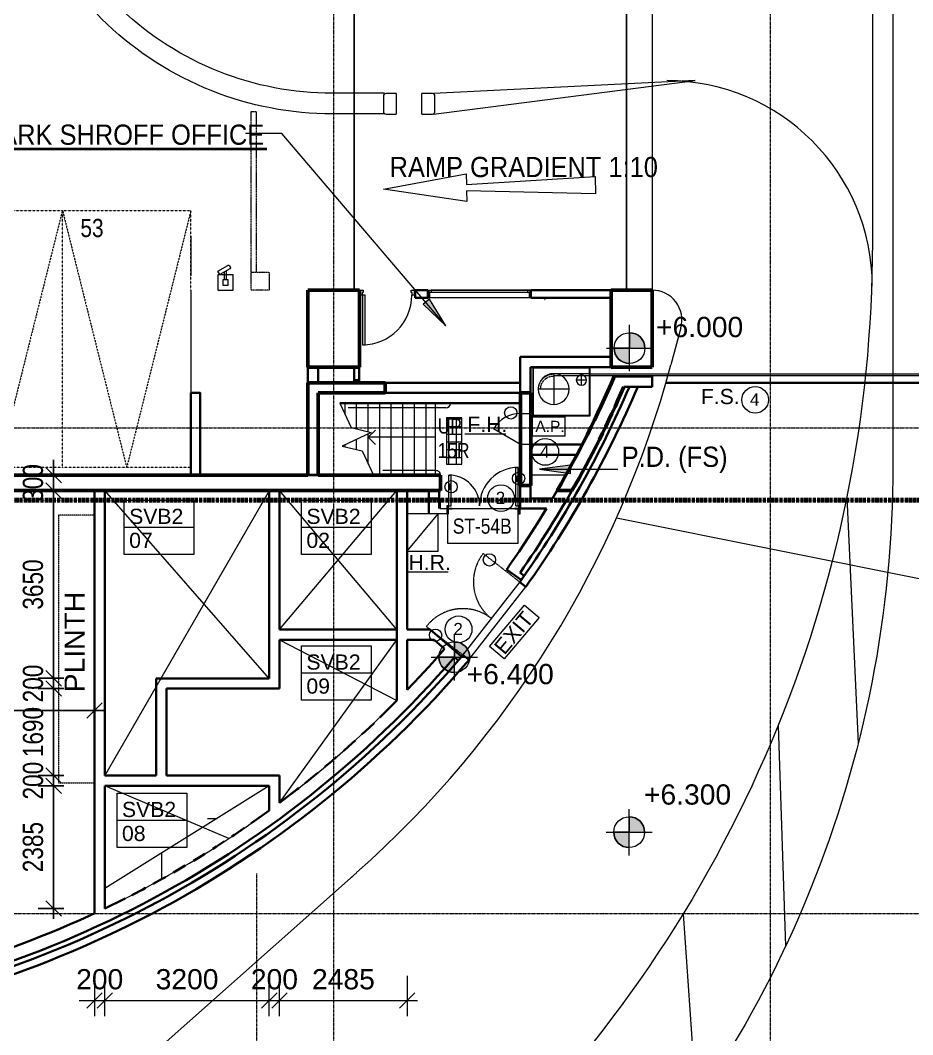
# Model space of a CAD drawing. Header units: millimetres. Extents: x -1578195 to 622687, y -255792 to 391308.
# Drawn here: x 102255 to 119623, y 140650 to 160378 of the extents above; entities that cross this region are included whole.
import ezdxf

# ---------------------------------------------------------------- set-up
doc = ezdxf.new("R2010")
doc.units = ezdxf.units.MM
for name, pattern in [('AEC_Dash 0_53mm', [1.06, 0.53, -0.53]), ('Dash', [6, 3, -3]), ('Dash dot', [14, 6, -4, 0, -4]), ('Grid Line', [21, 12, -3, 3, -3]), ('IMPORT-Hidden_samll_', [3, 2, -1]), ('Long Dash', [13.5, 9, -4.5]), ('Overhead', [1.8, 1.2, -0.6])]:
    doc.linetypes.add(name, pattern=pattern)
for name, color, linetype, lineweight in [('0-1', 7, 'Continuous', 5), ('A-325-M_DOOR', 31, 'Continuous', 5), ('A-325-MH_DOOR', 31, 'Long Dash', 5), ('A-ANNO-DIMS', 7, 'Continuous', 9), ('A-ANNO-NOTE', 7, 'Continuous', 5), ('A-ANNO-NOTE-1', 7, 'Continuous', 20), ('A-DETL', 102, 'Continuous', 5), ('A-DETL-3', 102, 'Dash dot', 70), ('A-DETL-GENF', 7, 'Continuous', 5), ('A-DOOR', 7, 'Continuous', 5), ('A-DOOR-1', 7, 'Continuous', 9), ('A-DOOR-2', 7, 'Dash', 5), ('A-DOOR-FRAM', 7, 'Continuous', 5), ('A-FLOR', 7, 'Continuous', 18), ('A-GLAZ-2', 7, 'Continuous', 9), ('A-WALL-4', 7, 'Continuous', 35), ('A-WALL-7', 7, 'Continuous', 5), ('A-WALL-9', 7, 'Continuous', 30), ('C-PRKG-1', 7, 'Dash', 5), ('G-ANNO-DIMS', 111, 'Continuous', 5), ('G-ANNO-TEXT', 7, 'Continuous', 5), ('I-WALL', 7, 'Continuous', 9), ('I-WALL-5', 7, 'Continuous', 30), ('I-WALL-6', 7, 'Continuous', 18), ('OAP280_C', 210, 'Continuous', 50), ('OAP280_W', 210, 'Continuous', 50), ('OAP832', 7, 'Continuous', 9), ('Q-SPCQ', 7, 'Continuous', 5), ('Q-SPCQ-HDLN', 7, 'Overhead', 5), ('S-COLS-3', 7, 'Continuous', 35), ('S-GRID-1', 7, 'Grid Line', 5), ('S-STRS', 7, 'Continuous', 5), ('S-STRS-2', 7, 'Overhead', 5), ('S-STRS-MBND', 7, 'Continuous', 5), ('UNDERLINE', 10, 'Continuous', 35)]:
    doc.layers.add(name, color=color, linetype=linetype, lineweight=lineweight)
doc.layers.add('E-EQMT', color=7, linetype='IMPORT-Hidden_samll_', lineweight=5, true_color=0x656565)
doc.styles.add('Arial', font='arial.ttf', dxfattribs={"height": 393.413174})
doc.styles.add('Arial Narrow', font='ARIALN.TTF', dxfattribs={"height": 353.981763})
doc.styles.add('Arial Narrow_1', font='ARIALN.TTF', dxfattribs={"height": 294.984802})
doc.styles.add('Arial_1', font='arial.ttf', dxfattribs={"height": 1.475299})
doc.styles.add('Arial_11', font='arial.ttf', dxfattribs={"width": 0.8, "height": 12.5})
doc.styles.add('Arial_5', font='arial.ttf', dxfattribs={"height": 1.081886})
doc.styles.add('Arial_6', font='arial.ttf', dxfattribs={"height": 295.05988})
doc.styles.add('Arial_7', font='arial.ttf', dxfattribs={"width": 0.9, "height": 393.413174})
doc.styles.add('Arial_9', font='arial.ttf', dxfattribs={"height": 1.18024})
doc.dimstyles.new('Diagonal_-_2_0mm_Arial', dxfattribs={"dimscale": 304.8, "dimtxt": 500, "dimasz": 0.984252, "dimexe": 0.984252, "dimexo": 0.984252, "dimgap": 0.656168, "dimtad": 1, "dimdec": 0, "dimrnd": 5, "dimzin": 0, "dimdsep": 46, "dimtxsty": 'Arial_11', "dimblk1": 'OBLIQUE', "dimblk2": 'OBLIQUE', "dimsah": 1, "dimcen": 0.09, "dimdle": 0.656168, "dimadec": 0, "dimazin": 0, "dimtfac": 1, "dimtdec": 4, "dimtix": 1, "dimtmove": 0, "dimatfit": 3, "dimfxl": 1, "dimtvp": 1, "dimtolj": 1, "dimtzin": 0, "dimarcsym": 2})

# ---------------------------------------------------------------- blocks, each defined once
blk = doc.blocks.new('ARC_ANN_HR_HOSE-REEL - ARC_ANN_HR_HOSE-REEL-881492-B1_F PLAN _2 OF 2_')
at = {"layer": 'A-ANNO-NOTE-1'}
blk.add_line((-1.804, 0), (2.187, 0), dxfattribs=at)
at = {"layer": 'A-ANNO-NOTE', "insert": (0.406, 1.662), "char_height": 1.4753, "width": 4.896, "attachment_point": 2, "line_spacing_factor": 0.938532, "style": 'Arial_1'}
blk.add_mtext('H.R.', dxfattribs=at)
blk = doc.blocks.new('ARC_ANN_EXIT - ARC_ANN_EXIT-878429-B1_F PLAN _2 OF 2_')
at = {"layer": 'A-ANNO-NOTE'}
for p, q in [((-2.124, 0), (-2.124, 1.862)), ((-2.124, 1.862), (3.134, 1.862)), ((3.134, 1.862), (3.134, 0)), ((3.134, 0), (-2.124, 0))]:
    blk.add_line(p, q, dxfattribs=at)
at = {"layer": 'A-ANNO-NOTE', "insert": (0.406, 1.662), "char_height": 1.4753, "width": 5.454, "attachment_point": 2, "line_spacing_factor": 0.938532, "style": 'Arial_1'}
blk.add_mtext('EXIT', dxfattribs=at)
blk = doc.blocks.new('ARC_ANN_FS_SMOKE-VENT - SVB2-5413428-B1_F PLAN _2 OF 2_')
at = {"layer": 'A-ANNO-NOTE'}
for p, q in [((-3.505, -2.641), (-3.505, 2.641)), ((-3.505, 2.641), (3.269, 2.641)), ((3.269, 2.641), (3.269, -2.641)), ((-3.505, 0), (3.269, 0)), ((3.269, -2.641), (-3.505, -2.641))]:
    blk.add_line(p, q, dxfattribs=at)
blk = doc.blocks.new('ARC_ANN_FIRE-RATING_two_ - none-909955-B1_F PLAN _2 OF 2_')
at = {"layer": 'A-ANNO-NOTE'}
blk.add_circle((0, 0), 1.3, dxfattribs=at)
at = {"layer": 'A-ANNO-NOTE', "insert": (-0.05, 0.62), "char_height": 1.18, "width": 1.0944, "attachment_point": 2, "line_spacing_factor": 0.938532, "style": 'Arial_9'}
blk.add_mtext('2', dxfattribs=at)
blk = doc.blocks.new('ARC_ANN_FIRE-RATING_two_ - top right-911182-B1_F PLAN _2 OF 2_')
at = {"layer": 'A-ANNO-NOTE'}
for centre, radius in [((1.718, 1.92), 0.6), ((0, 0), 1.3)]:
    blk.add_circle(centre, radius, dxfattribs=at)
at = {"layer": 'A-ANNO-NOTE', "insert": (-0.05, 0.62), "char_height": 1.18, "width": 1.0944, "attachment_point": 2, "line_spacing_factor": 0.938532, "style": 'Arial_9'}
blk.add_mtext('2', dxfattribs=at)
blk = doc.blocks.new('ARC_ANN_FE_FIRE HYDRANT - 2-5415363-B1_F PLAN _2 OF 2_')
at = {"layer": 'A-ANNO-NOTE'}
blk.add_circle((2.685, 2.036), 0.6, dxfattribs=at)
at = {"layer": 'A-ANNO-NOTE-1'}
blk.add_line((-1.804, 0), (2.187, 0), dxfattribs=at)
at = {"layer": 'A-ANNO-NOTE', "insert": (0.406, 1.662), "char_height": 1.4753, "width": 4.626, "attachment_point": 2, "line_spacing_factor": 0.938532, "style": 'Arial_1'}
blk.add_mtext('F.H.', dxfattribs=at)
blk = doc.blocks.new('ARC_ANN_FIRE SHUTTER - 1-5166234-B1_F PLAN _2 OF 2_')
at = {"layer": 'A-ANNO-NOTE', "insert": (0.406, 1.662), "char_height": 1.4753, "width": 4.5, "attachment_point": 2, "line_spacing_factor": 0.938532, "style": 'Arial_1'}
blk.add_mtext('F.S.', dxfattribs=at)
blk = doc.blocks.new('ARC_PAR_Car - Car_2500x5000mm-V29-B1_F PLAN _2 OF 2_')
at = {"layer": 'C-PRKG-1'}
for p, q in [((0, 0), (0, 5000)), ((0, 5000), (1250, 0)), ((0, 5000), (2500, 5000)), ((2500, 5000), (1250, 0)), ((2500, 3450), (2500, 5000)), ((2500, 0), (0, 0))]:
    blk.add_line(p, q, dxfattribs=at)
blk = doc.blocks.new('ARC_PAR_Car - Car_2500x5000mm-V12-B1_F PLAN _2 OF 2_')
at = {"layer": 'C-PRKG-1'}
for p, q in [((0, 0), (0, 5000)), ((0, 5000), (1250, 0)), ((0, 5000), (2500, 5000)), ((2500, 5000), (1250, 0)), ((2500, 0), (2500, 5000)), ((2500, 0), (0, 0))]:
    blk.add_line(p, q, dxfattribs=at)
blk = doc.blocks.new('ARC_WIN - 2000w x 1250h-37210626-B1_F PLAN _2 OF 2_')
at = {"layer": 'A-GLAZ-2'}
for p, q in [((-1000, 62), (-968, 62)), ((-968, -44), (-968, 62)), ((968, -44), (968, 62)), ((1000, 62), (968, 62)), ((-1000, -88), (-981, -88)), ((-981, -88), (-981, -44)), ((-981, -44), (-937, -44)), ((-981, -88), (-937, -88)), ((-937, -44), (937, -44)), ((-937, -88), (-937, -44)), ((-937, -88), (937, -88)), ((937, -44), (981, -44)), ((937, -88), (937, -44)), ((981, -88), (937, -88)), ((981, -88), (981, -44)), ((999, -88), (981, -88))]:
    blk.add_line(p, q, dxfattribs=at)
blk = doc.blocks.new('ARC_DOOR_T10_SINGLE_BASIC - 900x2100mm-37162325-B1_F PLAN _2 OF 2_')
at = {"layer": 'A-DOOR'}
for p, q in [((431, 987), (431, 25)), ((481, 987), (431, 987)), ((481, 25), (481, 987)), ((431, 25), (481, 25))]:
    blk.add_line(p, q, dxfattribs=at)
blk.add_arc((481, 25), 962, 90, 180, dxfattribs=at)
at = {"layer": 'A-DOOR-1'}
for p, q in [((-544, 25), (-484, 25)), ((-484, 25), (-484, -28)), ((484, 25), (544, 25)), ((484, -28), (484, 25)), ((-469, -75), (-544, -75)), ((-484, -28), (-469, -28)), ((-469, -28), (-469, -75)), ((469, -75), (469, -28)), ((469, -28), (484, -28)), ((544, -75), (469, -75))]:
    blk.add_line(p, q, dxfattribs=at)
at = {"layer": 'A-DOOR-FRAM'}
for p, q in [((-534, 25), (-534, -75)), ((534, 25), (534, -75))]:
    blk.add_line(p, q, dxfattribs=at)
blk = doc.blocks.new('ARC_TFP_FS_HR Cabinet_Floor base - FS_HR_740x540-V86-B1_F PLAN _2 OF 2_')
at = {"layer": 'Q-SPCQ'}
for p, q in [((370, 570), (-360, 570)), ((-360, 570), (-360, -30)), ((370, -30), (370, 570))]:
    blk.add_line(p, q, dxfattribs=at)
blk = doc.blocks.new('Dims-B1-FPLAN_2OF2__dwg__Oblique-5772980-B1_F PLAN _2 OF 2_')
at = {"layer": 'A-ANNO-DIMS'}
blk.add_line((-0.5, -0.5), (0.5, 0.5), dxfattribs=at)
blk = doc.blocks.new('_Oblique')
at = {"color": 0, "linetype": 'ByBlock', "lineweight": -2}
blk.add_line((-0.5, -0.5), (0.5, 0.5), dxfattribs=at)
blk = doc.blocks.new('*D251')
at = {"layer": 'A-ANNO-DIMS', "color": 0, "lineweight": -2, "transparency": 16777216}
for p, q in [((102904, 151531), (102904, 151831)), ((103104, 151531), (102604, 151531)), ((102904, 151231), (102904, 151531)), ((103104, 151231), (102604, 151231)), ((102904, 151231), (102904, 150931))]:
    blk.add_line(p, q, dxfattribs=at)
at = {"layer": 'Defpoints', "color": 0, "transparency": 16777216}
for p in [(102904, 151531), (103404, 151531), (103404, 151231)]:
    blk.add_point(p, dxfattribs=at)
at = {"layer": 'A-ANNO-DIMS', "color": 0, "lineweight": -2, "transparency": 16777216, "xscale": 299.9999999999999, "yscale": 299.9999999999999, "zscale": 299.9999999999999}
for p, rotation in [((102904, 151531), 270), ((102904, 151231), 90)]:
    blk.add_blockref('_Oblique', p, dxfattribs=dict(at, rotation=rotation))
at = {"layer": 'A-ANNO-DIMS', "color": 0, "transparency": 16777216, "insert": (102503, 151381), "char_height": 12.5, "attachment_point": 5, "rotation": 90, "style": 'Arial_11'}
blk.add_mtext('\\A1;{\\H31.473x;300}', dxfattribs=at)
blk = doc.blocks.new('*D191')
at = {"layer": 'A-ANNO-DIMS', "color": 0, "lineweight": -2, "transparency": 16777216}
for p, q in [((102904, 147381), (102904, 151431)), ((103104, 151231), (102604, 151231)), ((103104, 147581), (102604, 147581))]:
    blk.add_line(p, q, dxfattribs=at)
at = {"layer": 'Defpoints', "color": 0, "transparency": 16777216}
for p in [(102904, 151231), (103404, 151231), (103404, 147581)]:
    blk.add_point(p, dxfattribs=at)
at = {"layer": 'A-ANNO-DIMS', "color": 0, "lineweight": -2, "transparency": 16777216, "xscale": 299.9999999999999, "yscale": 299.9999999999999, "zscale": 299.9999999999999}
for p, rotation in [((102904, 151231), 90), ((102904, 147581), 270)]:
    blk.add_blockref('_Oblique', p, dxfattribs=dict(at, rotation=rotation))
at = {"layer": 'A-ANNO-DIMS', "color": 0, "transparency": 16777216, "insert": (102503, 149406), "char_height": 12.5, "attachment_point": 5, "rotation": 90, "style": 'Arial_11'}
blk.add_mtext('\\A1;{\\H31.473x;3650}', dxfattribs=at)
blk = doc.blocks.new('*D192')
at = {"layer": 'A-ANNO-DIMS', "color": 0, "lineweight": -2, "transparency": 16777216}
for p, q in [((102904, 147581), (102904, 147881)), ((103104, 147581), (102604, 147581)), ((102904, 147381), (102904, 147581)), ((103104, 147381), (102604, 147381)), ((102904, 147381), (102904, 147081))]:
    blk.add_line(p, q, dxfattribs=at)
at = {"layer": 'Defpoints', "color": 0, "transparency": 16777216}
for p in [(102904, 147581), (103404, 147581), (103404, 147381)]:
    blk.add_point(p, dxfattribs=at)
at = {"layer": 'A-ANNO-DIMS', "color": 0, "lineweight": -2, "transparency": 16777216, "xscale": 299.9999999999999, "yscale": 299.9999999999999, "zscale": 299.9999999999999}
for p, rotation in [((102904, 147581), 270), ((102904, 147381), 90)]:
    blk.add_blockref('_Oblique', p, dxfattribs=dict(at, rotation=rotation))
at = {"layer": 'A-ANNO-DIMS', "color": 0, "transparency": 16777216, "insert": (102504, 147481), "char_height": 12.5, "attachment_point": 5, "rotation": 90, "style": 'Arial_11'}
blk.add_mtext('\\A1;{\\H31.473x;200}', dxfattribs=at)
blk = doc.blocks.new('*D193')
at = {"layer": 'A-ANNO-DIMS', "color": 0, "lineweight": -2, "transparency": 16777216}
for p, q in [((102904, 145491), (102904, 147581)), ((103104, 147381), (102604, 147381)), ((103104, 145691), (102604, 145691))]:
    blk.add_line(p, q, dxfattribs=at)
at = {"layer": 'Defpoints', "color": 0, "transparency": 16777216}
for p in [(102904, 147381), (103404, 147381), (103404, 145691)]:
    blk.add_point(p, dxfattribs=at)
at = {"layer": 'A-ANNO-DIMS', "color": 0, "lineweight": -2, "transparency": 16777216, "xscale": 299.9999999999999, "yscale": 299.9999999999999, "zscale": 299.9999999999999}
for p, rotation in [((102904, 147381), 90), ((102904, 145691), 270)]:
    blk.add_blockref('_Oblique', p, dxfattribs=dict(at, rotation=rotation))
at = {"layer": 'A-ANNO-DIMS', "color": 0, "transparency": 16777216, "insert": (102504, 146536), "char_height": 12.5, "attachment_point": 5, "rotation": 90, "style": 'Arial_11'}
blk.add_mtext('\\A1;{\\H31.473x;1690}', dxfattribs=at)
blk = doc.blocks.new('*D194')
at = {"layer": 'A-ANNO-DIMS', "color": 0, "lineweight": -2, "transparency": 16777216}
for p, q in [((102904, 145691), (102904, 145991)), ((103104, 145691), (102604, 145691)), ((102904, 145491), (102904, 145691)), ((103104, 145491), (102604, 145491)), ((102904, 145491), (102904, 145191))]:
    blk.add_line(p, q, dxfattribs=at)
at = {"layer": 'Defpoints', "color": 0, "transparency": 16777216}
for p in [(102904, 145691), (103404, 145691), (103404, 145491)]:
    blk.add_point(p, dxfattribs=at)
at = {"layer": 'A-ANNO-DIMS', "color": 0, "lineweight": -2, "transparency": 16777216, "xscale": 299.9999999999999, "yscale": 299.9999999999999, "zscale": 299.9999999999999}
for p, rotation in [((102904, 145691), 270), ((102904, 145491), 90)]:
    blk.add_blockref('_Oblique', p, dxfattribs=dict(at, rotation=rotation))
at = {"layer": 'A-ANNO-DIMS', "color": 0, "transparency": 16777216, "insert": (102504, 145591), "char_height": 12.5, "attachment_point": 5, "rotation": 90, "style": 'Arial_11'}
blk.add_mtext('\\A1;{\\H31.473x;200}', dxfattribs=at)
blk = doc.blocks.new('*D195')
at = {"layer": 'A-ANNO-DIMS', "color": 0, "lineweight": -2, "transparency": 16777216}
for p, q in [((102904, 142905), (102904, 145691)), ((103104, 145491), (102604, 145491)), ((103104, 143105), (102604, 143105))]:
    blk.add_line(p, q, dxfattribs=at)
at = {"layer": 'Defpoints', "color": 0, "transparency": 16777216}
for p in [(102904, 145491), (103404, 145491), (103404, 143105)]:
    blk.add_point(p, dxfattribs=at)
at = {"layer": 'A-ANNO-DIMS', "color": 0, "lineweight": -2, "transparency": 16777216, "xscale": 299.9999999999999, "yscale": 299.9999999999999, "zscale": 299.9999999999999}
for p, rotation in [((102904, 145491), 90), ((102904, 143105), 270)]:
    blk.add_blockref('_Oblique', p, dxfattribs=dict(at, rotation=rotation))
at = {"layer": 'A-ANNO-DIMS', "color": 0, "transparency": 16777216, "insert": (102503, 144298), "char_height": 12.5, "attachment_point": 5, "rotation": 90, "style": 'Arial_11'}
blk.add_mtext('\\A1;{\\H31.473x;2385}', dxfattribs=at)
blk = doc.blocks.new('*D173')
at = {"layer": 'A-ANNO-DIMS', "color": 0, "lineweight": -2, "transparency": 16777216}
for p, q in [((85251, 146754), (85251, 147254)), ((103701, 146754), (103701, 147254)), ((85051, 146954), (103901, 146954))]:
    blk.add_line(p, q, dxfattribs=at)
at = {"layer": 'Defpoints', "color": 0, "transparency": 16777216}
for p in [(103701, 146954), (85251, 146454), (103701, 146454)]:
    blk.add_point(p, dxfattribs=at)
at = {"layer": 'A-ANNO-DIMS', "color": 0, "lineweight": -2, "transparency": 16777216, "xscale": 299.9999999999999, "yscale": 299.9999999999999, "zscale": 299.9999999999999, "rotation": 180}
blk.add_blockref('_Oblique', (85251, 146954), dxfattribs=at)
at = {"layer": 'A-ANNO-DIMS', "color": 0, "lineweight": -2, "transparency": 16777216, "xscale": 299.9999999999999, "yscale": 299.9999999999999, "zscale": 299.9999999999999}
blk.add_blockref('_Oblique', (103701, 146954), dxfattribs=at)
at = {"layer": 'A-ANNO-DIMS', "color": 0, "transparency": 16777216, "insert": (94476, 147355), "char_height": 12.5, "attachment_point": 5, "style": 'Arial_11'}
blk.add_mtext('\\A1;{\\H31.473x;18450}', dxfattribs=at)
blk = doc.blocks.new('Spot Elevations - Spot Elevation - Exterior Filled-23614-B1_F PLAN _1 OF 2_')
at = {"layer": 'G-ANNO-DIMS'}
h = blk.add_hatch(color=256, dxfattribs=at)
edge = h.paths.add_edge_path(flags=0)
edge.add_arc((-2.24, 2.25), 1.5, 0, 90, ccw=False)
edge.add_line((-0.74, 2.25), (-2.24, 2.25))
edge.add_line((-2.24, 2.25), (-2.24, 3.75))
h = blk.add_hatch(color=256, dxfattribs=at)
edge = h.paths.add_edge_path(flags=0)
edge.add_arc((-2.24, 2.25), 1.5, 180, 270, ccw=False)
edge.add_line((-3.74, 2.25), (-2.24, 2.25))
edge.add_line((-2.24, 2.25), (-2.24, 0.75))
for p, q in [((-2.24, 0), (-2.24, 4.5)), ((-2.24, 3.75), (-2.24, 2.25)), ((-4.49, 2.25), (0.01, 2.25)), ((-2.24, 2.25), (-3.74, 2.25)), ((-2.24, 0.75), (-2.24, 2.25)), ((-2.24, 2.25), (-0.74, 2.25))]:
    blk.add_line(p, q, dxfattribs=at)
blk.add_circle((-2.24, 2.25), 1.5, dxfattribs=at)
for start, end in [(360, 90), (180, 270)]:
    blk.add_arc((-2.24, 2.25), 1.5, start, end, dxfattribs=at)
blk = doc.blocks.new('ARC_ANN_FIRE-RATING_four_ - none-909737-B1_F PLAN _2 OF 2_')
at = {"layer": 'A-ANNO-NOTE'}
blk.add_circle((0, 0), 1.3, dxfattribs=at)
at = {"layer": 'A-ANNO-NOTE', "insert": (-0.05, 0.62), "char_height": 1.18, "width": 1.0944, "attachment_point": 2, "line_spacing_factor": 0.938532, "style": 'Arial_9'}
blk.add_mtext('4', dxfattribs=at)
blk = doc.blocks.new('ARC_ANN_ACCESS PANEL - AP-910189-B1_F PLAN _2 OF 2_')
at = {"layer": 'A-ANNO-NOTE'}
for p, q in [((-1.593, -0.916), (-1.593, 0.946)), ((-1.593, 0.946), (1.606, 0.946)), ((1.606, -0.916), (1.606, 0.946)), ((1.606, -0.916), (-1.593, -0.916))]:
    blk.add_line(p, q, dxfattribs=at)
at = {"layer": 'A-ANNO-NOTE', "insert": (0.12, 0.57), "char_height": 1.0819, "width": 3.40549, "attachment_point": 2, "line_spacing_factor": 0.938532, "style": 'Arial_5'}
blk.add_mtext('A.P.', dxfattribs=at)
blk = doc.blocks.new('TRA')
at = {"layer": 'A-FLOR'}
for p, q in [((-449707, 154398), (-449901, 153677)), ((-464268, 136490), (-456020, 143801))]:
    blk.add_line(p, q, dxfattribs=at)
for centre, radius, start, end in [((-450268, 154549), 581, 344.889, 90), ((-469451, 158956), 20250, 311.551, 344.889)]:
    blk.add_arc(centre, radius, start, end, dxfattribs=at)
at = {"layer": 'A-FLOR', "extrusion": (0, 0, -1)}
blk.add_arc((462132, 147069), 20000, 180.0001, 228.4492, dxfattribs=at)
blk = doc.blocks.new('ARC_FS_FIRE SHUTTER LATERAL SINGLE  - ARC_FS_FIRE SHUTTER LATERAL SINGLE -34849148-B1_F PLAN _2 OF 2_')
at = {"layer": 'Q-SPCQ'}
for p, q in [((-10250, 800), (-10250, -150)), ((-9150, 800), (-10250, 800)), ((-10240, 790), (-10240, -140)), ((-9160, 790), (-10240, 790)), ((-9160, -140), (-9160, 790)), ((-9150, -150), (-9150, 800)), ((-9850, -25), (-9850, 575)), ((-9550, 275), (-10150, 275)), ((-9310, 200), (-9310, 0)), ((-9210, 100), (-9410, 100)), ((-10250, -150), (-9150, -150)), ((-10240, -140), (-9160, -140))]:
    blk.add_line(p, q, dxfattribs=at)
for centre, radius in [((-9850, 275), 300), ((-9310, 100), 100)]:
    blk.add_circle(centre, radius, dxfattribs=at)
at = {"layer": 'Q-SPCQ-HDLN'}
for p, q in [((-10105, 275), (-10145, 275)), ((-9150, 20), (-9850, 20)), ((-9150, 20), (-9150, -20)), ((430, 20), (-9150, 20)), ((430, 20), (430, -20)), ((-9150, -20), (-9850, -20)), ((-9150, -20), (430, -20))]:
    blk.add_line(p, q, dxfattribs=at)
for radius in [295, 255]:
    blk.add_arc((-9850, 275), radius, 180, 270, dxfattribs=at)
blk = doc.blocks.new('ARC_ACCESS PANEL_SINGLE - 600w x 2000h-48471051-1995 - G')
at = {"layer": 'A-325-M_DOOR', "lineweight": 13}
blk.add_line((425, -75), (125, -595), dxfattribs=at)
at = {"layer": 'A-325-M_DOOR', "linetype": 'AEC_Dash 0_53mm'}
blk.add_line((419, -75), (375, -75), dxfattribs=at)
at = {"layer": 'A-325-M_DOOR'}
blk.add_arc((425, -75), 600, 180, 240, dxfattribs=at)

msp = doc.modelspace()

# ---------------------------------------------------------------- hatches: boundary and pattern name
at = {"layer": 'A-ANNO-DIMS'}
msp.add_hatch(color=256, dxfattribs=at).paths.add_polyline_path([(110537.1, 154439.5), (110221.2, 154955.6), (110098.4, 154856.3)], flags=0)
at = {"layer": 'A-DETL-GENF'}
h = msp.add_hatch(dxfattribs=at)
h.set_pattern_fill('FP_34', color=256, style=0, pattern_type=2)
h.set_pattern_definition([(180, (132345.95, 271577.93), (-2e-14, -150), []), (270, (132345.95, 271577.93), (150, 9e-15), [])])
h.paths.add_polyline_path([(110851.2, 151745.7), (110851.2, 152645.7), (110551.2, 152645.7), (110551.2, 151745.7)], flags=0)
at = {"layer": 'G-ANNO-TEXT'}
msp.add_hatch(color=256, dxfattribs=at).paths.add_polyline_path([(112360.8, 151646.2), (112960.8, 151567.2), (112960.8, 151725.2)], flags=0)

# ---------------------------------------------------------------- linework, layer by layer
at = {"layer": '0-1'}
msp.add_line((105576.2, 155130.6), (105576.2, 151680.6), dxfattribs=at)
at = {"layer": 'A-325-M_DOOR'}
for p, q in [((111987.7, 152731), (112187.7, 152731)), ((112187.7, 152131), (111987.7, 152131))]:
    msp.add_line(p, q, dxfattribs=at)
at = {"layer": 'A-325-MH_DOOR', "color": 7}
for p, q in [((111984.1, 149448), (111264.1, 150008.7)), ((110878.3, 148027.8), (110158.2, 148588.4))]:
    msp.add_line(p, q, dxfattribs=at)
for centre, start, end in [((111974.2, 149455.8), 142.094, 232.094), ((110868.3, 148035.5), 52.094, 142.094)]:
    msp.add_arc(centre, 900, start, end, dxfattribs=at)
at = {"layer": 'A-ANNO-DIMS'}
for p, q in [((105576.2, 156186.6), (105576.2, 155405.6)), ((103701.2, 147435.2), (103701.2, 146654.3)), ((103701.2, 141794.2), (103701.2, 141013.3)), ((109786.2, 141794.2), (109786.2, 141013.3)), ((103401.2, 141313.3), (109986.2, 141313.3))]:
    msp.add_line(p, q, dxfattribs=at)
msp.add_lwpolyline([(110537.1, 154439.5), (107345.6, 158175.2), (106635.8, 158175.2)], dxfattribs=at)
at = {"layer": 'A-ANNO-DIMS', "flags": 128}
for points in [[(103901.2, 141013.3), (103901.2, 141794.2)], [(107101.2, 141013.3), (107101.2, 141794.2)], [(107301.2, 141013.3), (107301.2, 141794.2)]]:
    msp.add_lwpolyline(points, dxfattribs=at)
at = {"layer": 'A-ANNO-NOTE'}
for centre in [(110638.9, 151305.7), (111384.6, 149883.6), (110336, 148418.8)]:
    msp.add_circle(centre, 120, dxfattribs=at)
at = {"layer": 'A-DETL'}
for p, q in [((108751.3, 162605.4), (108751.3, 155130.8)), ((114051.3, 162605.4), (114051.3, 155130.8)), ((110296, 158554.7), (115387, 159204.7)), ((115387, 159204.7), (110296, 158954.7)), ((109346.4, 158958.2), (108334.5, 158958.2)), ((109322.9, 158904.7), (109322.9, 158604.7)), ((109572.9, 158954.7), (109372.9, 158954.7)), ((109572.9, 158954.7), (109572.9, 158554.7)), ((110274.2, 158954.7), (110072.9, 158954.7)), ((110072.9, 158554.7), (110072.9, 158954.7)), ((110324.2, 158604.7), (110324.2, 158904.7)), ((109346.4, 158558.2), (108334.5, 158558.2)), ((109372.9, 158554.7), (109572.9, 158554.7)), ((110072.9, 158554.7), (110274.2, 158554.7)), ((106229.1, 155330.4), (106229.1, 155488.8)), ((106269.1, 155330.4), (106269.1, 155511.9)), ((110535.4, 152840.6), (108635.4, 152840.6)), ((110851.2, 152645.7), (110551.2, 152645.7)), ((110551.2, 152645.7), (110551.2, 151745.7)), ((110851.2, 151745.7), (110851.2, 152645.7)), ((109026.2, 152268), (109167.6, 152409.4)), ((110326.2, 152268), (109026.2, 152268)), ((109026.2, 152268), (109167.6, 152126.6)), ((110551.2, 151745.7), (110851.2, 151745.7)), ((110345.9, 151621.2), (109310.4, 151621.2)), ((107101.2, 147580.6), (103900.4, 151231.2)), ((107101.2, 151230.6), (103900.4, 145691.2)), ((107101.2, 151230.6), (103901.2, 151230.6)), ((107300.4, 148531.2), (109585.4, 151231.2)), ((109585.4, 148531.2), (107300.4, 151231.2)), ((109583.4, 151230.6), (107301.2, 151230.6)), ((109583.4, 148530.6), (109583.4, 151230.6)), ((109786.2, 150051), (110386.2, 150781)), ((107300.4, 145160.9), (109585.4, 148331.2)), ((107300.4, 148331.2), (109585.4, 147151.2)), ((106313.8, 144466.7), (103900.4, 145491.2)), ((107101.1, 145490.6), (103901.1, 143491)), ((105900.4, 144856.2), (106085.8, 144856.2)), ((105000.4, 144177.9), (105000.4, 143672.5))]:
    msp.add_line(p, q, dxfattribs=at)
at = {"layer": 'A-DETL', "linetype": 'Dash', "ltscale": 0.2}
msp.add_lwpolyline([(106746.3, 155480.1), (106746.3, 158606.9), (106846.3, 158606.9), (106846.3, 155480.1)], dxfattribs=at)
at = {"layer": 'A-DETL'}
for points in [[(110945.8, 156852.4), (109325.6, 157091.8), (110935.2, 157393.9), (110939.3, 157185.5), (113445.6, 157338.6), (113452.1, 157005), (110941.7, 157060.7), (110945.8, 156852.4)], [(106331.4, 155547.9), (106136.7, 155435.5), (106099.8, 155499.4), (106294.5, 155611.9)], [(106328.7, 155602.7), (106340.6, 155582.1)]]:
    msp.add_lwpolyline(points, dxfattribs=at)
at = {"layer": 'A-DETL', "linetype": 'Dash', "ltscale": 0.2}
msp.add_lwpolyline([(106746.3, 155480.1), (107096.3, 155480.1), (107096.3, 155130.1), (106746.3, 155130.1)], close=True, dxfattribs=at)
at = {"layer": 'A-DETL', "extrusion": (0, 0, -1)}
for centre, radius, start, end in [((-106276.1, 162775.7), 3400, 313.32466, 355.48445), ((-108334.5, 164958.2), 6000, 270, 313.32466), ((-108334.5, 164958.2), 6400, 270, 313.32466), ((-106307, 155590.2), 25, 60, 150), ((-106318.9, 155569.6), 25, 150, 240)]:
    msp.add_arc(centre, radius, start, end, dxfattribs=at)
at = {"layer": 'A-DETL'}
for centre, radius, start, end in [((114837, 155204.7), 4000, 0, 90), ((109372.9, 158904.7), 50, 90, 180), ((110274.2, 158904.7), 50, 0, 90), ((109372.9, 158604.7), 50, 180, 270), ((110274.2, 158604.7), 50, 270, 0), ((110535.4, 152930.6), 90, 270, 0), ((110345.9, 151531.2), 90, 359.9994, 90), ((95167.6, 161393.9), 20267.4, 306.77497, 315.35032), ((95167.6, 161393.9), 20267.4, 295.52572, 306.0723)]:
    msp.add_arc(centre, radius, start, end, dxfattribs=at)
for points in [[(106099.1, 155130.4), (106399.1, 155130.4), (106399.1, 155430.4), (106099.1, 155430.4)], [(106199.1, 155230.4), (106299.1, 155230.4), (106299.1, 155330.4), (106199.1, 155330.4)]]:
    msp.add_3dface(points, dxfattribs=at)
at = {"layer": 'A-DETL-3'}
msp.add_line((-9095.9, 151048.1), (124530, 151045.4), dxfattribs=at)
at = {"layer": 'A-DOOR'}
for p, q in [((110868.1, 148035), (110898.8, 148074.4)), ((110986.4, 147942.8), (111017.1, 147982.3))]:
    msp.add_line(p, q, dxfattribs=at)
at = {"layer": 'A-DOOR-1'}
for p, q in [((110616.9, 151346), (110594.9, 151346)), ((110597.9, 151256), (110597.9, 151356)), ((110635.9, 151356), (110597.9, 151356)), ((110616.9, 151256), (110616.9, 151356)), ((110625.9, 151256), (110625.9, 151356)), ((110638.9, 151346), (110625.9, 151346)), ((110635.9, 151256), (110635.9, 151356)), ((111922.9, 151496), (111900.9, 151496)), ((111922.9, 151416), (111900.9, 151416)), ((111903.9, 151406), (111903.9, 151506)), ((111941.9, 151506), (111903.9, 151506)), ((111941.9, 151406), (111903.9, 151406)), ((111922.9, 151406), (111922.9, 151506)), ((111931.9, 151406), (111931.9, 151506)), ((111944.9, 151496), (111931.9, 151496)), ((111944.9, 151416), (111931.9, 151416)), ((111941.9, 151406), (111941.9, 151506)), ((110616.9, 151266), (110594.9, 151266)), ((110635.9, 151256), (110597.9, 151256)), ((110638.9, 151266), (110625.9, 151266)), ((110591.9, 150933), (110554.9, 150933)), ((110554.9, 150933), (110554.9, 150781)), ((110591.9, 150886), (110591.9, 150933)), ((111984.9, 150933), (111947.9, 150933)), ((111947.9, 150933), (111947.9, 150886)), ((111984.9, 150781), (111984.9, 150933)), ((110554.9, 150781), (110591.9, 150781)), ((110661.9, 150886), (110591.9, 150886)), ((110591.9, 150781), (110591.9, 150879)), ((110591.9, 150879), (110661.9, 150879)), ((110661.9, 150879), (110661.9, 150886)), ((111947.9, 150886), (111877.9, 150886)), ((111877.9, 150886), (111877.9, 150879)), ((111877.9, 150879), (111947.9, 150879)), ((111947.9, 150879), (111947.9, 150781)), ((111947.9, 150781), (111984.9, 150781)), ((111973.9, 149455.2), (110868.1, 148035)), ((110986.4, 147942.8), (112092.3, 149363))]:
    msp.add_line(p, q, dxfattribs=at)
at = {"layer": 'A-DOOR-2'}
msp.add_line((112466.2, 154972.6), (112466.2, 154928.6), dxfattribs=at)
at = {"layer": 'A-DOOR-FRAM'}
for p, q in [((110594.9, 150933), (110594.9, 151533)), ((110594.9, 151533), (110638.9, 151533)), ((110638.9, 150933), (110638.9, 151533)), ((111900.9, 150933), (111900.9, 151683)), ((111900.9, 151683), (111944.9, 151683)), ((111944.9, 150933), (111944.9, 151683)), ((110584.9, 150933), (110584.9, 150781)), ((110594.9, 150933), (110638.9, 150933)), ((111900.9, 150933), (111944.9, 150933)), ((111954.9, 150781), (111954.9, 150933))]:
    msp.add_line(p, q, dxfattribs=at)
for centre, radius, start, end in [((110594.9, 150933), 600, 0, 89.9997), ((111944.9, 150933), 750, 89.9997, 180)]:
    msp.add_arc(centre, radius, start, end, dxfattribs=at)
at = {"layer": 'A-FLOR'}
for p, q in [((108751.2, 155130.6), (108751.2, 162605.2)), ((114051.3, 155130.8), (114051.3, 162606.8)), ((114551.2, 162605.2), (114551.2, 155130.6)), ((110326.2, 152930.6), (110326.2, 151530.6)), ((112872.3, 151530.6), (112184.9, 151530.6)), ((110554.9, 150781), (110208.9, 150781)), ((110420.9, 150880.6), (110554.9, 150880.6)), ((110554.9, 150880.6), (110554.9, 150781)), ((122685.1, 148929.7), (113857, 150692.9)), ((108701.1, 143708.1), (108701.1, 143698))]:
    msp.add_line(p, q, dxfattribs=at)
for start, end in [(294.0351, 294.90077), (292.70271, 293.41188), (290.03279, 290.75621), (291.36886, 292.08403)]:
    msp.add_arc((95167.6, 161393.9), 20267.4, start, end, dxfattribs=at)
at = {"layer": 'A-WALL-4'}
for p, q in [((107076.2, 151530.6), (91801.2, 151530.7)), ((110429, 151530.6), (107326.2, 151530.6)), ((110429, 151230.6), (110429, 151530.6)), ((91801.2, 151230.7), (103901.2, 151230.6)), ((107101.2, 151230.6), (107301.2, 151230.6)), ((109583.4, 151230.6), (110429, 151230.6))]:
    msp.add_line(p, q, dxfattribs=at)
at = {"layer": 'A-WALL-7'}
msp.add_line((110408.9, 151080.6), (110408.9, 150880.6), dxfattribs=at)
at = {"layer": 'A-WALL-9'}
for p, q in [((113813.4, 153450.6), (114551.2, 153450.6)), ((114551.2, 153450.6), (114551.2, 153250.6)), ((114821.5, 153330.6), (122685.1, 153330.5)), ((113999.7, 153250.6), (114551.2, 153250.6)), ((111975.7, 149453.8), (112094.1, 149361.6)), ((110988.6, 147941.1), (110870.2, 148033.3))]:
    msp.add_line(p, q, dxfattribs=at)
for radius, start, end in [(20617.4, 324.61091, 336.73559), (20767.4, 324.59272, 336.91339), (20617.4, 275.73163, 319.60712), (20767.4, 275.72007, 319.62509)]:
    msp.add_arc((95167.6, 161393.9), radius, start, end, dxfattribs=at)
at = {"layer": 'E-EQMT'}
for p, q in [((103701.2, 150751), (103001.2, 150751)), ((103001.2, 150751), (103001.2, 145551)), ((103701.1, 145551), (103701.1, 150751)), ((103001.2, 145551), (103701.1, 145551))]:
    msp.add_line(p, q, dxfattribs=at)
at = {"layer": 'G-ANNO-TEXT'}
for p, q in [((110221.2, 154955.6), (110098.4, 154856.3)), ((110537.1, 154439.5), (110221.2, 154955.6)), ((110098.4, 154856.3), (110537.1, 154439.5)), ((112960.8, 151725.2), (112360.8, 151646.2)), ((112960.8, 151567.2), (112960.8, 151725.2)), ((112360.8, 151646.2), (112960.8, 151567.2)), ((112360.8, 151646.2), (113881.7, 151646.2))]:
    msp.add_line(p, q, dxfattribs=at)
at = {"layer": 'G-ANNO-TEXT', "flags": 128}
msp.add_lwpolyline([(110572.6, 150884.8), (111939.5, 150884.8), (111939.5, 150203.9), (110572.6, 150203.9)], close=True, dxfattribs=at)
at = {"layer": 'I-WALL', "lineweight": 30}
for p, q in [((111984.9, 153130.6), (111984.9, 153830.8)), ((111984.9, 153830.8), (113751.2, 153830.8)), ((107851.3, 153630.8), (107851.3, 151530.8)), ((108051.3, 153330.8), (108051.3, 153630.8)), ((108751.3, 153630.8), (108751.3, 153330.8)), ((108851.3, 153330.8), (108851.3, 153630.8)), ((112184.9, 153130.6), (112184.9, 153630.8)), ((112184.9, 153630.8), (113751.2, 153630.8)), ((108751.3, 153330.8), (108051.3, 153330.8)), ((111984.9, 153330.8), (108851.3, 153330.8)), ((108051.3, 151530.8), (108051.4, 153130.6))]:
    msp.add_line(p, q, dxfattribs=at)
msp.add_lwpolyline([(105576.2, 153130.6), (105756.2, 153130.6), (105756.2, 151530.6), (105576.2, 151530.6)], close=True, dxfattribs=at)
at = {"layer": 'I-WALL-5'}
for p, q in [((107851.2, 154980.6), (107851.2, 155130.6)), ((110189.2, 155130.6), (109939.2, 155130.6)), ((109939.2, 155130.6), (109939.2, 154980.6)), ((110189.2, 154980.6), (110189.2, 155130.6)), ((113751.2, 155130.6), (112189.2, 155130.6)), ((112189.2, 155130.6), (112189.2, 154980.6)), ((109939.2, 154980.6), (110189.2, 154980.6)), ((112189.2, 154980.6), (113751.2, 154980.6)), ((108851.2, 153630.6), (108751.2, 153630.6)), ((108751.2, 153630.6), (108751.2, 153380.6)), ((108851.2, 153380.6), (108851.2, 153630.6)), ((108751.2, 153380.6), (108851.2, 153380.6)), ((111989, 153130.6), (109351.2, 153130.6)), ((111984.9, 152930.6), (111984.9, 150880.6)), ((112184.9, 152130.6), (112184.9, 152930.6)), ((113194.2, 152130.6), (112184.9, 152130.6)), ((112184.9, 151930.6), (113090, 151930.6)), ((112184.9, 151080.6), (112184.9, 151930.6)), ((105576.2, 151540.6), (105576.2, 151530.6)), ((105576.2, 151530.6), (105726.2, 151530.6)), ((103701.2, 151230.6), (103701.1, 143010.6)), ((103901.2, 151230.6), (103701.2, 151230.6)), ((103901.2, 151230.6), (103901.1, 145690.6)), ((107101.2, 147580.6), (107101.2, 151230.6)), ((107301.2, 151230.6), (107101.2, 151230.6)), ((107301.2, 151230.6), (107301.2, 148530.6)), ((109586.1, 147150.6), (109586.2, 151230.6)), ((109786.2, 151230.6), (109586.2, 151230.6)), ((109786.2, 148530.6), (109786.2, 151230.6)), ((110208.9, 151230.6), (110208.9, 150781)), ((110429, 151230.6), (110208.9, 151230.6)), ((110408.9, 150880.6), (110408.9, 151230.6)), ((110420.9, 151080.6), (110208.9, 151080.6)), ((110420.9, 150880.6), (110420.9, 151080.6)), ((112614.7, 151080.6), (112184.9, 151080.6)), ((111984.9, 150880.6), (112494.9, 150880.6)), ((111719.6, 149697.8), (112004.9, 149494.9)), ((112062.8, 149576.4), (111980.8, 149634.7)), ((112004.9, 149494.9), (112062.8, 149576.4)), ((107301.2, 148530.6), (109583.4, 148530.6)), ((109583.4, 148330.6), (109583.4, 148530.6)), ((110229, 148530.6), (109786.2, 148530.6)), ((110844, 148002.6), (110229, 148530.6)), ((107301.2, 148330.6), (107301.1, 147380.6)), ((109586.2, 148330.6), (107301.2, 148330.6)), ((109786.1, 147355.9), (109786.2, 148330.6)), ((109786.2, 148330.6), (110308.4, 148330.6)), ((110308.4, 148330.6), (110513.3, 148154.7)), ((110703, 147991.9), (110778.9, 147926.7)), ((110778.9, 147926.7), (110844, 148002.6)), ((104901.1, 145690.6), (104901.2, 147580.6)), ((104901.2, 147580.6), (107101.2, 147580.6)), ((105101.1, 147380.6), (105101.1, 145690.6)), ((107301.1, 147380.6), (105101.1, 147380.6)), ((103901.1, 145690.6), (104901.1, 145690.6)), ((105101.1, 145690.6), (107301.1, 145690.6)), ((107301.1, 145690.6), (107301.1, 145159.9)), ((103901.1, 145490.6), (103901.1, 143104.8)), ((107101.1, 145490.6), (103901.1, 145490.6)), ((107101.1, 145012.3), (107101.1, 145490.6))]:
    msp.add_line(p, q, dxfattribs=at)
at = {"layer": 'I-WALL-5', "flags": 128}
for points in [[(113813.4, 153450.6), (113750.9, 153305.2), (113673.9, 153130.6)], [(113583.3, 152930.6), (113457.5, 152662), (113327.8, 152395.3), (113194.2, 152130.6)], [(113090, 151930.6), (112936.1, 151644.7), (112777.7, 151361.4), (112614.7, 151080.6)], [(112494.9, 150880.6), (112322.2, 150601), (112144.9, 150324.3), (111963.2, 150050.5), (111777.1, 149779.6)], [(110513.3, 148154.7), (110275.7, 147884.2), (110033.2, 147617.9), (109786.2, 147355.9)], [(109586.1, 147150.6), (109278.3, 146845.6), (109250, 146818.2)], [(109139.5, 146712.2), (108964.1, 146547.2), (108905.2, 146492.7)], [(108772.5, 146371.5), (108643.5, 146255.7), (108550.8, 146173.6)], [(108410.7, 146051.6), (108316.8, 145971), (108184.4, 145859.1)], [(108046.1, 145744.3), (107984, 145693.4), (107796.6, 145542.3)], [(107676.5, 145447.3), (107645.4, 145423), (107301.1, 145159.9)], [(107101.1, 145012.3), (106763.6, 144771.7), (106740.9, 144755.9)], [(106621.6, 144673.5), (106421.3, 144538), (106374.8, 144507.1)], [(106230.9, 144412.5), (106074.2, 144311.4), (106002.6, 144265.9)], [(105848.6, 144169.4), (105722.5, 144091.9), (105624.1, 144032.2)], [(105465.8, 143937.9), (105366.5, 143879.6), (105238.3, 143805.6)], [(105080.2, 143716), (105006.2, 143674.7), (104842.7, 143584.9)], [(104691, 143503.4), (104641.7, 143477.2), (104427.3, 143365.5)], [(104298, 143299.6), (104273.3, 143287.2), (103901.1, 143104.8)], [(103701.1, 143010.6), (103648.5, 142986.3), (103595.8, 142962.1)]]:
    msp.add_lwpolyline(points, dxfattribs=at)
at = {"layer": 'I-WALL-5'}
msp.add_lwpolyline([(108474.8, 152930.6), (108576.2, 152930.6), (108801.2, 152930.6), (109351.2, 152930.6), (111984.9, 152930.6)], dxfattribs=at)
for radius, start, end in [(20517.4, 325.03109, 336.61547), (20267.4, 324.75393, 325.03663), (20517.4, 275.73938, 319.21639), (20267.4, 285.40497, 294.57292)]:
    msp.add_arc((95167.6, 161393.9), radius, start, end, dxfattribs=at)
at = {"layer": 'I-WALL-6'}
for p, q in [((110189.2, 155130.6), (112189.2, 155130.6)), ((112189.2, 154980.6), (110189.2, 154980.6))]:
    msp.add_line(p, q, dxfattribs=at)
at = {"layer": 'OAP280_C'}
for p, q in [((107854, 155131), (107854, 153631)), ((108854, 155131), (107854, 155131)), ((108854, 153631), (108854, 155131)), ((114554, 155130.6), (113754, 155130.6)), ((113754, 155130.6), (113754, 153631)), ((114554, 153631), (114554, 155131)), ((107854, 153631), (108854, 153631)), ((113754, 153631), (114554, 153631))]:
    msp.add_line(p, q, dxfattribs=at)
at = {"layer": 'OAP280_W'}
for p, q in [((109354, 153330.8), (107851.3, 153330.8)), ((107851.3, 153330.8), (107851.3, 151531)), ((109354, 153131), (109354, 153330.8)), ((108051.3, 153131), (109354, 153131)), ((108051.3, 151531), (108051.3, 153131)), ((111989, 151331), (111989, 153131)), ((111989, 153131), (112189, 153131)), ((112189, 153131), (112189, 151331)), ((107851.3, 151531), (91804, 151531)), ((110431.8, 151531), (108051.3, 151531)), ((110431.8, 151531), (110431.8, 151231)), ((112189, 151331), (111989, 151331)), ((91804, 151231), (110431.8, 151231)), ((112702, 151231), (112991.1, 151231))]:
    msp.add_line(p, q, dxfattribs=at)
for centre, radius, start, end in [((95150, 161407.5), 20288.8, 329.89527, 336.90962), ((96938, 160509.7), 18541.8, 329.97191, 336.95188)]:
    msp.add_arc(centre, radius, start, end, dxfattribs=at)
at = {"layer": 'OAP832'}
for p, q in [((118837.4, 184765.9), (118837.3, 156062.2)), ((119237.4, 184778.5), (119237.3, 151726.3))]:
    msp.add_line(p, q, dxfattribs=at)
at = {"layer": 'OAP832', "ltscale": 5}
for p, q in [((118340, 151100.8), (118562.6, 146319.7)), ((117003.3, 146663.4), (117149.7, 142372.3)), ((115153.6, 143000.3), (115410.8, 139327.8))]:
    msp.add_line(p, q, dxfattribs=at)
at = {"layer": 'OAP832', "extrusion": (0, 0, -1)}
for centre, radius, end in [((-93837.3, 156062.3), 25000, 225.79892), ((-97237.3, 151726.4), 22000, 224.16796)]:
    msp.add_arc(centre, radius, 180.0001, end, dxfattribs=at)
at = {"layer": 'S-COLS-3'}
for p, q in [((107851.2, 155130.6), (107851.2, 153630.6)), ((108851.2, 155130.6), (107851.2, 155130.6)), ((108851.2, 153630.6), (108851.2, 155130.6)), ((114551.2, 155130.6), (113751.2, 155130.6)), ((113751.2, 155130.6), (113751.2, 153630.6)), ((114551.2, 153630.6), (114551.2, 155130.6)), ((107851.2, 153630.6), (108851.2, 153630.6))]:
    msp.add_line(p, q, dxfattribs=at)
at = {"layer": 'S-GRID-1'}
for p, q in [((108351.5, 210672.6), (108351.1, 140117.7)), ((116851.5, 210672.6), (116851, 124617)), ((-10508.2, 152456.2), (128177.4, 152455.5)), ((106851.1, 143788.6), (106851, 124617)), ((-10508.2, 143006.2), (128177.3, 143005.5))]:
    msp.add_line(p, q, dxfattribs=at)
at = {"layer": 'S-STRS'}
for p, q in [((108576.2, 152713.1), (108576.2, 152930.6)), ((108801.2, 152431.5), (108801.2, 152930.6)), ((109026.2, 152376.8), (109026.2, 152930.6)), ((109251.2, 151530.6), (109251.2, 152930.6)), ((109476.2, 151530.6), (109476.2, 152930.6)), ((109701.2, 151530.6), (109701.2, 152930.6)), ((109926.2, 151530.6), (109926.2, 152930.6)), ((110151.2, 151530.6), (110151.2, 152930.6)), ((109026.2, 151748.1), (109026.2, 152335.5)), ((108576.2, 152084.4), (108576.2, 152125.7)), ((108801.2, 152029.7), (108801.2, 152230.6))]:
    msp.add_line(p, q, dxfattribs=at)
at = {"layer": 'S-STRS-2'}
for p, q in [((108576.2, 152713.1), (108576.2, 152930.6)), ((108801.2, 152431.5), (108801.2, 152930.6)), ((109026.2, 152376.8), (109026.2, 152930.6)), ((109251.2, 151530.6), (109251.2, 152930.6)), ((109476.2, 151530.6), (109476.2, 152930.6)), ((109701.2, 151530.6), (109701.2, 152930.6)), ((109926.2, 151530.6), (109926.2, 152930.6)), ((110151.2, 151530.6), (110151.2, 152930.6)), ((109026.2, 151748.1), (109026.2, 152335.5)), ((108576.2, 152084.4), (108576.2, 152125.7)), ((108801.2, 152029.7), (108801.2, 152230.6))]:
    msp.add_line(p, q, dxfattribs=at)
at = {"layer": 'S-STRS-MBND'}
for p, q in [((108474.8, 152930.6), (108695.5, 152457.2)), ((109084.4, 152362.7), (108518, 152098.5)), ((108695.5, 152457.2), (109084.4, 152362.7)), ((108518, 152098.5), (108906.8, 152004)), ((108906.8, 152004), (109127.6, 151530.6))]:
    msp.add_line(p, q, dxfattribs=at)
at = {"layer": 'UNDERLINE'}
msp.add_lwpolyline([(107052.4, 157872.3), (100499.9, 157872.3)], dxfattribs=at)

# ---------------------------------------------------------------- block references
at = {"xscale": 300, "yscale": 300, "zscale": 300}
for p in [(103701.2, 146954.3), (103701.2, 141313.3), (107101.2, 141313.3), (109786.2, 141313.3)]:
    msp.add_blockref('Dims-B1-FPLAN_2OF2__dwg__Oblique-5772980-B1_F PLAN _2 OF 2_', p, dxfattribs=at)
at = {"xscale": 300, "yscale": 300, "zscale": 300, "rotation": 180}
for p in [(103901.2, 141313.3), (107301.2, 141313.3)]:
    msp.add_blockref('Dims-B1-FPLAN_2OF2__dwg__Oblique-5772980-B1_F PLAN _2 OF 2_', p, dxfattribs=at)
at = {"layer": '0-1'}
for name, p, rotation in [('ARC_PAR_Car - Car_2500x5000mm-V12-B1_F PLAN _2 OF 2_', (100576.2, 151680.6), 359.9997000009001), ('ARC_PAR_Car - Car_2500x5000mm-V29-B1_F PLAN _2 OF 2_', (103076.2, 151680.6), 359.9997000009001), ('ARC_DOOR_T10_SINGLE_BASIC - 900x2100mm-37162325-B1_F PLAN _2 OF 2_', (109395.2, 155055.6), 179.9997000009), ('ARC_WIN - 2000w x 1250h-37210626-B1_F PLAN _2 OF 2_', (111189.2, 155042.6), 179.9997000009), ('ARC_TFP_FS_HR Cabinet_Floor base - FS_HR_740x540-V86-B1_F PLAN _2 OF 2_', (109816.2, 150421), 269.9997000000005)]:
    msp.add_blockref(name, p, dxfattribs=dict(at, rotation=rotation))
at = {"layer": '0-1', "xscale": -1, "rotation": 180.0002999990999}
msp.add_blockref('ARC_FS_FIRE SHUTTER LATERAL SINGLE  - ARC_FS_FIRE SHUTTER LATERAL SINGLE -34849148-B1_F PLAN _2 OF 2_', (122486.2, 153480.9), dxfattribs=at)
at = {"layer": 'A-325-M_DOOR', "rotation": 270}
msp.add_blockref('ARC_ACCESS PANEL_SINGLE - 600w x 2000h-48471051-1995 - G', (112062.7, 152556), dxfattribs=at)
at = {"layer": 'A-ANNO-NOTE', "xscale": 200, "yscale": 200, "zscale": 200}
for name, p in [('ARC_ANN_FIRE SHUTTER - 1-5166234-B1_F PLAN _2 OF 2_', (115797.6, 152876.6)), ('ARC_ANN_FIRE-RATING_four_ - none-909737-B1_F PLAN _2 OF 2_', (116556.9, 152997.5)), ('ARC_ANN_FE_FIRE HYDRANT - 2-5415363-B1_F PLAN _2 OF 2_', (111264.3, 152336.4)), ('ARC_ANN_ACCESS PANEL - AP-910189-B1_F PLAN _2 OF 2_', (112540.6, 152474.8)), ('ARC_ANN_FIRE-RATING_four_ - none-909737-B1_F PLAN _2 OF 2_', (112471.8, 151984.1)), ('ARC_ANN_FIRE-RATING_two_ - top right-911182-B1_F PLAN _2 OF 2_', (111610.1, 151085.6)), ('ARC_ANN_FS_SMOKE-VENT - SVB2-5413428-B1_F PLAN _2 OF 2_', (104980.7, 150519.6)), ('ARC_ANN_FS_SMOKE-VENT - SVB2-5413428-B1_F PLAN _2 OF 2_', (108430.7, 150519.6)), ('ARC_ANN_HR_HOSE-REEL - ARC_ANN_HR_HOSE-REEL-881492-B1_F PLAN _2 OF 2_', (110141.7, 149649.9)), ('ARC_ANN_FIRE-RATING_two_ - none-909955-B1_F PLAN _2 OF 2_', (110785.5, 148534.1)), ('ARC_ANN_FS_SMOKE-VENT - SVB2-5413428-B1_F PLAN _2 OF 2_', (108430.7, 147685.9)), ('ARC_ANN_FS_SMOKE-VENT - SVB2-5413428-B1_F PLAN _2 OF 2_', (104840.7, 144819.6))]:
    msp.add_blockref(name, p, dxfattribs=at)
at = {"layer": 'A-ANNO-NOTE', "xscale": 200, "yscale": 200, "zscale": 200, "rotation": 49.9999999999991}
msp.add_blockref('ARC_ANN_EXIT - ARC_ANN_EXIT-878429-B1_F PLAN _2 OF 2_', (111948, 148284.9), dxfattribs=at)
at = {"layer": 'G-ANNO-DIMS', "xscale": 199.9999999999998, "yscale": 199.9999999999998, "zscale": 199.9999999999998}
for p in [(114559.5, 153553), (111151, 147542), (114552.3, 144138.6)]:
    msp.add_blockref('Spot Elevations - Spot Elevation - Exterior Filled-23614-B1_F PLAN _1 OF 2_', p, dxfattribs=at)
at = {"layer": 'UNDERLINE'}
msp.add_blockref('TRA', (564819.1, 0), dxfattribs=at)

# ---------------------------------------------------------------- texts
at = {"layer": 'A-ANNO-DIMS', "char_height": 393.41, "attachment_point": 2, "line_spacing_factor": 0.938532, "style": 'Arial'}
for s, insert, width in [('200', (103801.2, 141926), 1094.4), ('3200', (105501.2, 141926.2), 1459.2), ('200', (107201.2, 141926), 1094.4), ('2485', (108543.7, 141926), 1459.2)]:
    msp.add_mtext(s, dxfattribs=dict(at, insert=insert, width=width))
at = {"layer": 'A-ANNO-NOTE', "char_height": 295.06, "attachment_point": 1, "line_spacing_factor": 0.938532, "style": 'Arial_6'}
for s, insert, width in [('SVB2', (104373.9, 150878.7), 1256.4), ('SVB2', (107823.9, 150878.7), 1256.4), ('07', (104373.9, 150411.8), 547.2), ('02', (107823.9, 150411.8), 547.2), ('SVB2', (107823.9, 148045), 1256.4), ('09', (107823.9, 147578.1), 547.2), ('SVB2', (104233.9, 145178.7), 1256.4), ('08', (104233.9, 144711.8), 547.2)]:
    msp.add_mtext(s, dxfattribs=dict(at, insert=insert, width=width))
at = {"layer": 'G-ANNO-DIMS', "char_height": 393.41, "width": 2020.8, "attachment_point": 1, "line_spacing_factor": 0.938532, "style": 'Arial'}
for s, insert in [('+6.000', (114628.1, 154610.4)), ('+6.400', (110941.8, 147860.1)), ('+6.300', (114393, 145518.6, 0))]:
    msp.add_mtext(s, dxfattribs=dict(at, insert=insert))
at = {"layer": 'G-ANNO-TEXT', "attachment_point": 1}
for s, insert, char_height, width, line_spacing_factor, style in [('CARPARK SHROFF OFFICE', (100490.6, 158350.5), 393.413, 8509.266, 0.938532, 'Arial_7'), ('RAMP GRADIENT 1:10', (109442.4, 157721.8), 393.413, 6499.2, 0.938532, 'Arial_7'), ('53', (103425.3, 156516.5), 353.98, 535.659, 0.968573, 'Arial Narrow'), ('UP\\P15R', (110378, 152635.2), 294.98, 738, 0.968573, 'Arial Narrow_1'), ('P.D. (FS)', (113959.7, 152086.6), 393.41, 2098.304, 0.938532, 'Arial_7'), ('ST-54B', (110672.6, 150689.3), 294.98, 1368, 0.968573, 'Arial Narrow_1')]:
    msp.add_mtext(s, dxfattribs=dict(at, insert=insert, char_height=char_height, width=width, line_spacing_factor=line_spacing_factor, style=style))
at = {"layer": 'G-ANNO-TEXT', "insert": (103115.8, 147309.9), "char_height": 393.41, "width": 2923.2, "attachment_point": 1, "rotation": 90, "line_spacing_factor": 0.938532, "style": 'Arial_5'}
msp.add_mtext('PLINTH', dxfattribs=at)

# ---------------------------------------------------------------- dimensions: what is measured, and where the dimension line sits
at = {"layer": 'A-ANNO-DIMS'}
for base, p1, p2, picture, middle in [((102904.5, 151530.6), (103404.5, 151230.6), (103404.5, 151530.6), '*D251', (102503.5, 151380.6)), ((102904.5, 151231), (103404.5, 147580.6), (103404.5, 151231), '*D191', (102503.5, 149405.8)), ((102904.5, 147580.6), (103404.5, 147380.6), (103404.5, 147580.6), '*D192', (102503.6, 147480.6)), ((102904.5, 147380.6), (103404.5, 145690.6), (103404.5, 147380.6), '*D193', (102503.6, 146535.6)), ((102904.5, 145690.6), (103404.5, 145490.6), (103404.5, 145690.6), '*D194', (102503.6, 145590.6)), ((102904.5, 145490.6), (103404.5, 143104.8), (103404.5, 145490.6), '*D195', (102503.5, 144297.7))]:
    dim = msp.add_linear_dim(base=base, p1=p1, p2=p2, angle=90, text='{\\H31.473x;<>}', dimstyle='Diagonal_-_2_0mm_Arial', override={"dimpost": '<>', "dimtmove": 1, "dimarcsym": 2}, dxfattribs=at)
    dim.commit()
    dim.dimension.update_dxf_attribs({"geometry": picture, "text_midpoint": middle})
dim = msp.add_linear_dim(base=(103701.1, 146954), p1=(85251.1, 146454), p2=(103701.1, 146453.9), text='{\\H31.473x;<>}', dimstyle='Diagonal_-_2_0mm_Arial', override={"dimpost": '<>', "dimtmove": 1, "dimarcsym": 2}, dxfattribs=at)
dim.commit()
dim.dimension.update_dxf_attribs({"geometry": '*D173', "text_midpoint": (94476.1, 147354.9)})

doc.saveas('drawing.dxf')
